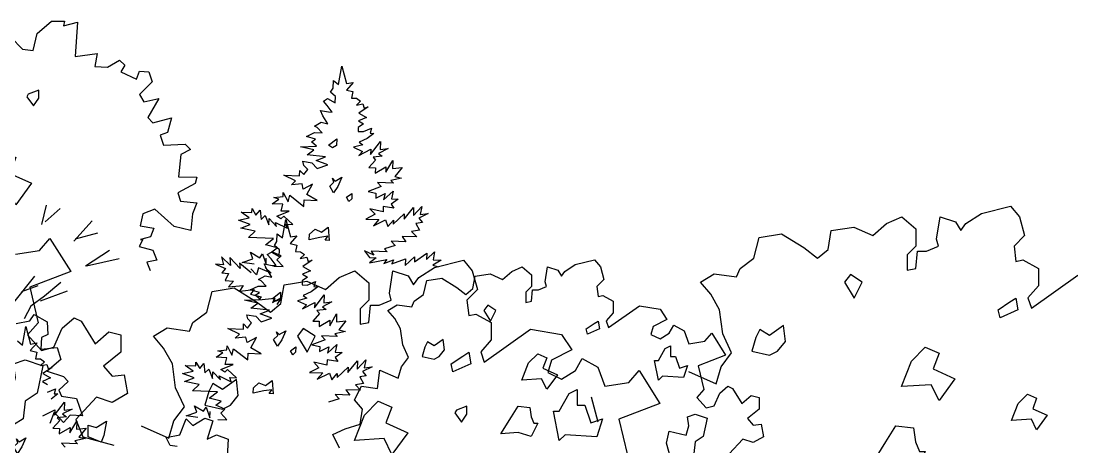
# Model space of a CAD drawing. Header units: inches. Extents: x 11.9 to 85.3, y 21.1 to 37.4.
# Drawn here: x 14.942 to 15.891, y 23.9 to 24.284 of the extents above; entities that cross this region are included whole.
import ezdxf

# ---------------------------------------------------------------- set-up
doc = ezdxf.new("R2010")
doc.units = ezdxf.units.IN
doc.header["$MEASUREMENT"] = 0
doc.layers.add('CAY', color=94, linetype='Continuous')
doc.layers.add('CAY-3', color=61, linetype='Continuous')

# ---------------------------------------------------------------- blocks, each defined once
blk = doc.blocks.new('A$C76451831')
at = {"layer": 'CAY'}
for p, q in [((2471.8, 2031.9), (2478.5, 2069.3)), ((2478.5, 2069.3), (2487.7, 2034.1)), ((2460.6, 2024.6), (2461.2, 2040.4)), ((2461.2, 2040.4), (2471.8, 2031.9)), ((2500.9, 2036.3), (2487.3, 2020.9)), ((2487.7, 2034.1), (2500.9, 2036.3)), ((2455.4, 2016.6), (2460.6, 2024.6)), ((2465.5, 2008.1), (2455.4, 2016.6)), ((2465, 1995), (2465.5, 2008.1)), ((2487.3, 2020.9), (2500.3, 2017.8)), ((2500.3, 2017.8), (2497.6, 2004.7)), ((2441.2, 1998.5), (2449.5, 2003.7)), ((2449, 1990.1), (2441.2, 1998.5)), ((2459, 1976.6), (2449, 1990.1)), ((2449.5, 2003.7), (2465, 1995)), ((2497.6, 2004.7), (2508, 2004.3)), ((2515.9, 1998.6), (2507.5, 1990.8)), ((2507.5, 1990.8), (2520.7, 1993)), ((2508, 2004.3), (2515.9, 1998.6)), ((2531.4, 1987.2), (2512.4, 1974.7)), ((2520.7, 1993), (2523.1, 1984.8)), ((2523.1, 1984.8), (2531.4, 1987.2)), ((2435.1, 1980.1), (2451.3, 1976.8)), ((2440.1, 1969.1), (2435.1, 1980.1)), ((2450.4, 1952.9), (2440.1, 1969.1)), ((2451.3, 1976.8), (2459, 1976.6)), ((2527.9, 1966), (2511.8, 1958.9)), ((2512.4, 1974.7), (2527.9, 1966)), ((2423.5, 1948.4), (2437, 1956)), ((2428.9, 1945.4), (2423.5, 1948.4)), ((2438.9, 1934.7), (2428.9, 1945.4)), ((2437, 1956), (2450.4, 1952.9)), ((2511.3, 1945.3), (2511.1, 1937.6)), ((2522, 1953.1), (2511.3, 1945.3)), ((2511.8, 1958.9), (2522, 1953.1)), ((2521.5, 1937.2), (2538.1, 1944.4)), ((2538.1, 1944.4), (2535, 1934)), ((2407, 1927.6), (2423.1, 1935.2)), ((2425.3, 1922), (2407, 1927.6)), ((2423.1, 1935.2), (2438.9, 1934.7)), ((2511.1, 1937.6), (2521.5, 1937.2)), ((2529.2, 1923.4), (2513.1, 1916.2)), ((2542.7, 1933.8), (2529.2, 1923.4)), ((2535, 1934), (2542.7, 1933.8)), ((2395.4, 1906.7), (2427.6, 1908.3)), ((2421.9, 1900.8), (2395.4, 1906.7)), ((2417, 1916.8), (2425.3, 1922)), ((2427.6, 1908.3), (2417, 1916.8)), ((2520.6, 1910.5), (2501.8, 1905.7)), ((2501.8, 1905.7), (2520.1, 1897.4)), ((2512.1, 1889.5), (2536.6, 1901.8)), ((2513.1, 1916.2), (2520.6, 1910.5)), ((2536.2, 1891.4), (2555.7, 1917.4)), ((2536.6, 1901.8), (2536.2, 1891.4)), ((2571.1, 1903.3), (2552.1, 1893.5)), ((2555.7, 1917.4), (2555.1, 1901.1)), ((2555.1, 1901.1), (2571.1, 1903.3)), ((2408.4, 1890.4), (2421.9, 1900.8)), ((2445.4, 1886.4), (2408.4, 1890.4)), ((2426.6, 1879.3), (2445.4, 1886.4)), ((2520.1, 1897.4), (2512.1, 1889.5)), ((2546.2, 1880.1), (2532.6, 1864.8)), ((2559.6, 1887.8), (2541, 1885.8)), ((2541, 1885.8), (2546.2, 1880.1)), ((2552.1, 1893.5), (2559.6, 1887.8)), ((2393.3, 1848.3), (2393.7, 1859.2)), ((2393.7, 1859.2), (2401.6, 1850.7)), ((2402.2, 1869.3), (2399.8, 1877.6)), ((2399.8, 1877.6), (2418.2, 1874.2)), ((2401.6, 1850.7), (2409.6, 1860.9)), ((2409.6, 1860.9), (2402.2, 1869.3)), ((2418.2, 1874.2), (2428.7, 1862.9)), ((2450.3, 1870.4), (2426.6, 1879.3)), ((2428.7, 1862.9), (2450.3, 1870.4)), ((2532.6, 1864.8), (2545.7, 1864.3)), ((2545.3, 1853.9), (2567, 1866.3)), ((2545.7, 1864.3), (2545.3, 1853.9)), ((2566.7, 1855.4), (2580.6, 1878.9)), ((2567, 1866.3), (2566.7, 1855.4)), ((2580.6, 1878.9), (2580.1, 1863.1)), ((2580.1, 1863.1), (2599.2, 1865.2)), ((2599.2, 1865.2), (2585, 1847.1)), ((2361.6, 1849.4), (2393.3, 1848.3)), ((2385.3, 1838.2), (2361.6, 1849.4)), ((2376.8, 1830.3), (2385.3, 1838.2)), ((2598.4, 1843.9), (2577, 1839.2)), ((2577, 1839.2), (2581.8, 1833.6)), ((2585, 1847.1), (2598.4, 1843.9)), ((2398.2, 1832.3), (2376.8, 1830.3)), ((2400.5, 1821.3), (2398.2, 1832.3)), ((2419.5, 1831.5), (2400.5, 1821.3)), ((2407.9, 1810.6), (2419.5, 1831.5)), ((2557.5, 1826.7), (2530.9, 1816.8)), ((2530.9, 1816.8), (2546.6, 1813.5)), ((2581.8, 1833.6), (2550.1, 1834.7)), ((2550.1, 1834.7), (2557.5, 1826.7)), ((2562, 1799.8), (2581.2, 1817.7)), ((2581.2, 1817.7), (2577.9, 1802)), ((2338.3, 1791.8), (2351.8, 1801.7)), ((2341.5, 1804.8), (2360.1, 1806.9)), ((2351.8, 1801.7), (2341.5, 1804.8)), ((2360.1, 1806.9), (2360.4, 1815)), ((2360.4, 1815), (2370.2, 1796.1)), ((2370.2, 1796.1), (2373.4, 1809.1)), ((2373.4, 1809.1), (2402, 1786.8)), ((2402, 1786.8), (2402.5, 1799.9)), ((2402.5, 1799.9), (2428.8, 1799)), ((2428.8, 1799), (2407.9, 1810.6)), ((2546.6, 1813.5), (2546.3, 1803.1)), ((2546.3, 1803.1), (2565.2, 1812.8)), ((2565.2, 1812.8), (2562, 1799.8)), ((2591.5, 1801.5), (2577.6, 1791.1)), ((2577.9, 1802), (2591.5, 1801.5)), ((2292, 1763.9), (2276.1, 1775.3)), ((2276.1, 1775.3), (2297.4, 1774.6)), ((2297.4, 1774.6), (2297.7, 1782.3)), ((2297.7, 1782.3), (2305.3, 1768.9)), ((2305.3, 1768.9), (2313.9, 1779)), ((2313.9, 1779), (2315.9, 1760.3)), ((2359.6, 1791), (2338.3, 1791.8)), ((2347.9, 1767.4), (2372.2, 1777)), ((2356.4, 1777.5), (2359.6, 1791)), ((2372.2, 1777), (2356.4, 1777.5)), ((2561.2, 1775.8), (2534.7, 1782.2)), ((2534.7, 1782.2), (2545.1, 1770.9)), ((2561.5, 1786.7), (2561.2, 1775.8)), ((2582.7, 1783.2), (2561.5, 1786.7)), ((2577.6, 1791.1), (2582.7, 1783.2)), ((2603.3, 1761.2), (2622.6, 1784.5)), ((2622.1, 1768.2), (2639, 1786.7)), ((2622.6, 1784.5), (2622.1, 1768.2)), ((2639, 1786.7), (2635.8, 1770.5)), ((3764, 1772.8), (3822.4, 1787)), ((3822.4, 1787), (3840.1, 1765.7)), ((2270.6, 1759.2), (2292, 1763.9)), ((2294.3, 1750.7), (2270.6, 1759.2)), ((2315.9, 1760.3), (2323.9, 1768.2)), ((2323.9, 1768.2), (2331.4, 1749.4)), ((2331.4, 1749.4), (2331.9, 1762.5)), ((2331.9, 1762.5), (2347.1, 1746.1)), ((2347.1, 1746.1), (2344.7, 1754.4)), ((2344.7, 1754.4), (2368.3, 1742.7)), ((2355.9, 1761.7), (2347.9, 1767.4)), ((2361.5, 1766.9), (2355.9, 1761.7)), ((2379.5, 1750.4), (2361.5, 1766.9)), ((2545.1, 1770.9), (2526.2, 1761.2)), ((2526.2, 1761.2), (2552.9, 1760.2)), ((2552.9, 1760.2), (2541.6, 1747.5)), ((2541.6, 1747.5), (2566, 1759.8)), ((2566, 1759.8), (2571, 1746.5)), ((2571, 1746.5), (2581.9, 1759.2)), ((2581.6, 1751.1), (2603.6, 1771.6)), ((2581.9, 1759.2), (2581.6, 1751.1)), ((2603.6, 1771.6), (2603.3, 1761.2)), ((2640.2, 1754.5), (2627, 1752.2)), ((2651.7, 1772.6), (2632.8, 1762.9)), ((2632.8, 1762.9), (2640.2, 1754.5)), ((2635.8, 1770.5), (2651.7, 1772.6)), ((3573, 1752.2), (3604.2, 1765.7)), ((3604.2, 1765.7), (3631.9, 1741.6)), ((3673.8, 1720.9), (3680.9, 1765.7)), ((3680.9, 1765.7), (3711.5, 1755.7)), ((3711.5, 1755.7), (3722.2, 1738)), ((3732.8, 1752.2), (3764, 1772.8)), ((3840.1, 1765.7), (3850.7, 1728)), ((2275, 1743.2), (2294.3, 1750.7)), ((2304.2, 1736.7), (2275, 1743.2)), ((2290.6, 1724.1), (2304.2, 1736.7)), ((2365.9, 1750.9), (2379.5, 1750.4)), ((2368.3, 1742.7), (2365.9, 1750.9)), ((2634.6, 1738.8), (2618.3, 1736.6)), ((2618.3, 1736.6), (2628.7, 1725.4)), ((2627, 1752.2), (2634.6, 1738.8)), ((3455.6, 1700.3), (3462.1, 1738)), ((3462.1, 1738), (3507.5, 1745.1)), ((3507.5, 1745.1), (3545.3, 1728)), ((3545.3, 1728), (3573, 1752.2)), ((3631.9, 1741.6), (3631.9, 1706.7)), ((3722.2, 1738), (3732.8, 1752.2)), ((1870.8, 1698), (1891.4, 1722.2)), ((1891.4, 1722.2), (1933.3, 1656.1)), ((2340.9, 1722.3), (2290.6, 1724.1)), ((2324.6, 1709.7), (2340.9, 1722.3)), ((2577.7, 1716.8), (2585.5, 1708.3)), ((2607.1, 1715.7), (2577.7, 1716.8)), ((2628.7, 1725.4), (2599.3, 1726.4)), ((2599.3, 1726.4), (2607.1, 1715.7)), ((3306.5, 1682.6), (3317.1, 1724.4)), ((3317.1, 1724.4), (3361.9, 1731.5)), ((3361.9, 1731.5), (3406.7, 1703.8)), ((3677.3, 1706.7), (3673.8, 1720.9)), ((3850.7, 1728), (3829.5, 1706.7)), ((1822.5, 1690.9), (1870.8, 1698)), ((2294.6, 1694.5), (2313.2, 1683.4)), ((2299.6, 1681.1), (2294.6, 1694.5)), ((2313.2, 1683.4), (2318.5, 1691.4)), ((2318.5, 1691.4), (2325.9, 1669.8)), ((2348.4, 1703.5), (2324.6, 1709.7)), ((2337.7, 1695.7), (2348.4, 1703.5)), ((2356, 1687.3), (2337.7, 1695.7)), ((2524, 1697.3), (2533.9, 1683.8)), ((2542.3, 1688.5), (2524, 1697.3)), ((2569.2, 1695.7), (2537.1, 1696.9)), ((2537.1, 1696.9), (2542.3, 1688.5)), ((2585.5, 1708.3), (2564, 1701.4)), ((2564, 1701.4), (2569.2, 1695.7)), ((2624.3, 1675.2), (2648.9, 1693)), ((2648.4, 1679.8), (2664.8, 1695.1)), ((2648.9, 1693), (2648.4, 1679.8)), ((2664.8, 1695.1), (2661.6, 1679.4)), ((3406.7, 1703.8), (3434.4, 1682.6)), ((3434.4, 1682.6), (3455.6, 1700.3)), ((3631.9, 1706.7), (3614.8, 1689.6)), ((3631.9, 1661.9), (3635.5, 1696.7)), ((3635.5, 1696.7), (3653.2, 1696.7)), ((3653.2, 1696.7), (3677.3, 1706.7)), ((3829.5, 1706.7), (3833, 1676.1)), ((2224.6, 1670.4), (2244.1, 1661.9)), ((2240.6, 1669.3), (2224.6, 1670.4)), ((2236.3, 1685.2), (2240.6, 1669.3)), ((2254.4, 1667.9), (2236.3, 1685.2)), ((2252.8, 1684.1), (2254.4, 1667.9)), ((2273.6, 1662), (2252.8, 1684.1)), ((2272.6, 1672.4), (2273.6, 1662)), ((2295.9, 1653.3), (2272.6, 1672.4)), ((2278, 1673.7), (2299.6, 1681.1)), ((2301.9, 1670.6), (2278, 1673.7)), ((2325.9, 1669.8), (2326.4, 1682.9)), ((2347.5, 1679.5), (2356, 1687.3)), ((2360.2, 1665.9), (2347.5, 1679.5)), ((2547.5, 1683.4), (2533.6, 1673)), ((2533.6, 1673), (2568.7, 1679.9)), ((2533.9, 1683.8), (2547.5, 1683.4)), ((2568.7, 1679.9), (2563, 1671.9)), ((2563, 1671.9), (2581.8, 1679.4)), ((2578.8, 1671.4), (2605.9, 1681.3)), ((2581.8, 1679.4), (2578.8, 1671.4)), ((2605.4, 1667.7), (2624.6, 1685.6)), ((2605.9, 1681.3), (2605.4, 1667.7)), ((2624.6, 1685.6), (2624.3, 1675.2)), ((2677.9, 1678.8), (2661.2, 1668.5)), ((2661.6, 1679.4), (2677.9, 1678.8)), ((2664.3, 1664.1), (2722.6, 1678.3)), ((2722.6, 1678.3), (2740.3, 1657)), ((3278.8, 1661.9), (3306.5, 1682.6)), ((3614.8, 1689.6), (3614.8, 1658.4)), ((3833, 1676.1), (3847.2, 1679)), ((3847.2, 1679), (3878.4, 1661.9)), ((1933.3, 1656.1), (1850.8, 1624.3)), ((2244.1, 1661.9), (2237.2, 1653)), ((2237.2, 1653), (2250.5, 1651.6)), ((2250.5, 1651.6), (2243.7, 1637.7)), ((2306.7, 1649.3), (2295.1, 1661.4)), ((2310.8, 1662.9), (2306.7, 1649.3)), ((2336, 1652.2), (2310.8, 1662.9)), ((2323.9, 1664.2), (2336, 1652.2)), ((2341.7, 1666.5), (2360.2, 1665.9)), ((2473.2, 1643.5), (2504.5, 1657)), ((2504.5, 1657), (2532.2, 1632.9)), ((2574, 1612.2), (2581.1, 1657)), ((2581.1, 1657), (2611.8, 1647)), ((2633, 1643.5), (2664.3, 1664.1)), ((2661.2, 1668.5), (2672, 1665.4)), ((2740.3, 1657), (2750.9, 1619.3)), ((3199.2, 1634.2), (3226.9, 1651.3)), ((3226.9, 1651.3), (3271.7, 1644.8)), ((3271.7, 1644.8), (3278.8, 1661.9)), ((3614.8, 1658.4), (3631.9, 1661.9)), ((3864.3, 1582.3), (3957.4, 1648.4)), ((3878.4, 1661.9), (3878.4, 1627.1)), ((2243.7, 1637.7), (2260.2, 1636.6)), ((2260.2, 1636.6), (2250.4, 1624.7)), ((2250.4, 1624.7), (2279.7, 1627.6)), ((2279.7, 1627.6), (2272.6, 1616.4)), ((2355.9, 1591.6), (2362.4, 1629.3)), ((2362.4, 1629.3), (2407.8, 1636.4)), ((2407.8, 1636.4), (2445.5, 1619.3)), ((2445.5, 1619.3), (2473.2, 1643.5)), ((2532.2, 1632.9), (2532.2, 1598.1)), ((2611.8, 1647), (2622.4, 1629.3)), ((2622.4, 1629.3), (2633, 1643.5)), ((3219.8, 1610), (3199.2, 1634.2)), ((3878.4, 1627.1), (3857.2, 1602.9)), ((1850.8, 1624.3), (1867.9, 1552.3)), ((2206.7, 1573.9), (2217.3, 1615.8)), ((2217.3, 1615.8), (2262.1, 1622.8)), ((2262.1, 1622.8), (2306.9, 1595.1)), ((2272.6, 1616.4), (2301.9, 1619.3)), ((2301.9, 1619.3), (2294.6, 1610.4)), ((2294.6, 1610.4), (2316.5, 1604.8)), ((2577.6, 1598.1), (2574, 1612.2)), ((2750.9, 1619.3), (2729.7, 1598.1)), ((3237.5, 1578.7), (3219.8, 1610)), ((2306.9, 1595.1), (2334.7, 1573.9)), ((2316.5, 1604.8), (2311.6, 1598.8)), ((2311.6, 1598.8), (2343.6, 1601.9)), ((2334.7, 1573.9), (2355.9, 1591.6)), ((2339, 1593.3), (2356.7, 1603.2)), ((2343.6, 1601.9), (2339, 1593.3)), ((2356.7, 1603.2), (2347.6, 1589.1)), ((2532.2, 1598.1), (2515.1, 1580.9)), ((2532.2, 1553.2), (2535.7, 1588)), ((2535.7, 1588), (2553.4, 1588)), ((2553.4, 1588), (2577.6, 1598.1)), ((2729.7, 1598.1), (2733.2, 1567.4)), ((3857.2, 1602.9), (3864.3, 1582.3)), ((2179, 1553.2), (2206.7, 1573.9)), ((2515.1, 1580.9), (2515.1, 1549.7)), ((2733.2, 1567.4), (2747.4, 1570.3)), ((2747.4, 1570.3), (2778.6, 1553.2)), ((3244, 1530.4), (3237.5, 1578.7)), ((1867.9, 1552.3), (1846.6, 1528.1)), ((1916.2, 1541.7), (1940.4, 1562.3)), ((1940.4, 1562.3), (1954.5, 1555.8)), ((1954.5, 1555.8), (1982.2, 1510.4)), ((2099.4, 1525.5), (2127.1, 1542.6)), ((2127.1, 1542.6), (2171.9, 1536.1)), ((2171.9, 1536.1), (2179, 1553.2)), ((2515.1, 1549.7), (2532.2, 1553.2)), ((2778.6, 1553.2), (2778.6, 1518.4)), ((1846.6, 1528.1), (1874.3, 1496.9)), ((1899.1, 1503.3), (1916.2, 1541.7)), ((1982.2, 1510.4), (2010, 1534.6)), ((2010, 1534.6), (2034.1, 1528.1)), ((2034.1, 1528.1), (2034.1, 1493.3)), ((2120, 1501.3), (2099.4, 1525.5)), ((2764.5, 1473.6), (2857.6, 1539.7)), ((2857.6, 1539.7), (2920.1, 1529)), ((2920.1, 1529), (2940.8, 1498.4)), ((3261.7, 1492), (3244, 1530.4)), ((1874.3, 1496.9), (1899.1, 1503.3)), ((2137.7, 1470.1), (2120, 1501.3)), ((2778.6, 1518.4), (2757.4, 1494.2)), ((2034.1, 1493.3), (1999.3, 1465.6)), ((2757.4, 1494.2), (2764.5, 1473.6)), ((2940.8, 1498.4), (2899.5, 1477.1)), ((2947.9, 1456.5), (2961.4, 1480.7)), ((2961.4, 1480.7), (2992.7, 1463.6)), ((3240.4, 1464.3), (3261.7, 1492)), ((1999.3, 1465.6), (2016.4, 1445)), ((2144.2, 1421.7), (2137.7, 1470.1)), ((2899.5, 1477.1), (2892.4, 1452.9)), ((2992.7, 1463.6), (3006.8, 1425.2)), ((3230.4, 1429.5), (3240.4, 1464.3)), ((2016.4, 1445), (2040.6, 1447.9)), ((2040.6, 1447.9), (2047.7, 1410.1)), ((2892.4, 1452.9), (2920.1, 1439.4)), ((2920.1, 1439.4), (2947.9, 1456.5)), ((3055.2, 1432.3), (3075.8, 1456.5)), ((3075.8, 1456.5), (3117.7, 1390.4)), ((3175, 1454.3), (3230.4, 1429.5)), ((2161.9, 1383.3), (2144.2, 1421.7)), ((3006.8, 1425.2), (3055.2, 1432.3)), ((1985.2, 1403.1), (1943.9, 1358.2)), ((2016.4, 1392.5), (1985.2, 1403.1)), ((2047.7, 1410.1), (2016.4, 1392.5)), ((2140.7, 1355.6), (2161.9, 1383.3)), ((3117.7, 1390.4), (3035.1, 1358.6)), ((1943.9, 1358.2), (1957.5, 1323.4)), ((2130.6, 1320.8), (2140.7, 1355.6)), ((3035.1, 1358.6), (3052.2, 1286.6)), ((2075.2, 1345.6), (2130.6, 1320.8)), ((1957.5, 1323.4), (2020, 1306.3)), ((5943, 1269.4), (5949.7, 1306.8)), ((5949.7, 1306.8), (5958.9, 1271.5)), ((5931.9, 1262.1), (5932.4, 1277.9)), ((5932.4, 1277.9), (5943, 1269.4)), ((5972.1, 1273.8), (5958.5, 1258.4)), ((5958.9, 1271.5), (5972.1, 1273.8)), ((5926.6, 1254.1), (5931.9, 1262.1)), ((5936.7, 1245.6), (5926.6, 1254.1)), ((5958.5, 1258.4), (5971.5, 1255.2)), ((5971.5, 1255.2), (5968.8, 1242.2)), ((5912.4, 1236), (5920.7, 1241.1)), ((5920.2, 1227.6), (5912.4, 1236)), ((5930.2, 1214.1), (5920.2, 1227.6)), ((5920.7, 1241.1), (5936.3, 1232.4)), ((5936.3, 1232.4), (5936.7, 1245.6)), ((5968.8, 1242.2), (5979.2, 1241.8)), ((5987.1, 1236.1), (5978.7, 1228.2)), ((5978.7, 1228.2), (5991.9, 1230.5)), ((5979.2, 1241.8), (5987.1, 1236.1)), ((5991.9, 1230.5), (5994.4, 1222.3)), ((5906.3, 1217.6), (5922.5, 1214.3)), ((5911.3, 1206.6), (5906.3, 1217.6)), ((5921.6, 1190.3), (5911.3, 1206.6)), ((5922.5, 1214.3), (5930.2, 1214.1)), ((6002.6, 1224.7), (5983.6, 1212.2)), ((5983.6, 1212.2), (5999.1, 1203.5)), ((5994.4, 1222.3), (6002.6, 1224.7)), ((5894.8, 1185.8), (5908.2, 1193.5)), ((5900.1, 1182.9), (5894.8, 1185.8)), ((5908.2, 1193.5), (5921.6, 1190.3)), ((5993.3, 1190.6), (5982.6, 1182.8)), ((5999.1, 1203.5), (5983, 1196.4)), ((5983, 1196.4), (5993.3, 1190.6)), ((5878.2, 1165.1), (5894.3, 1172.7)), ((5896.6, 1159.5), (5878.2, 1165.1)), ((5894.3, 1172.7), (5910.1, 1172.2)), ((5910.1, 1172.2), (5900.1, 1182.9)), ((5982.6, 1182.8), (5982.3, 1175.1)), ((5982.3, 1175.1), (5992.7, 1174.7)), ((5992.7, 1174.7), (6009.3, 1181.8)), ((6013.9, 1171.3), (6000.4, 1160.8)), ((6009.3, 1181.8), (6006.2, 1171.5)), ((6006.2, 1171.5), (6013.9, 1171.3)), ((5866.6, 1144.2), (5898.8, 1145.8)), ((5893.1, 1138.3), (5866.6, 1144.2)), ((5888.2, 1154.3), (5896.6, 1159.5)), ((5898.8, 1145.8), (5888.2, 1154.3)), ((5991.8, 1148), (5973, 1143.2)), ((5973, 1143.2), (5991.3, 1134.9)), ((6000.4, 1160.8), (5984.3, 1153.7)), ((5984.3, 1153.7), (5991.8, 1148)), ((6007.4, 1128.9), (6026.9, 1154.9)), ((6042.3, 1140.8), (6023.3, 1131)), ((6026.9, 1154.9), (6026.3, 1138.6)), ((6026.3, 1138.6), (6042.3, 1140.8)), ((5879.6, 1127.9), (5893.1, 1138.3)), ((5916.6, 1123.9), (5879.6, 1127.9)), ((5897.8, 1116.8), (5916.6, 1123.9)), ((5983.3, 1127), (6007.8, 1139.3)), ((5991.3, 1134.9), (5983.3, 1127)), ((6007.8, 1139.3), (6007.4, 1128.9)), ((6030.9, 1125.3), (6012.2, 1123.3)), ((6012.2, 1123.3), (6017.4, 1117.6)), ((6023.3, 1131), (6030.9, 1125.3)), ((5407.8, 1097.4), (5435.2, 1102.7)), ((5435.2, 1102.7), (5443.6, 1115.3)), ((5443.6, 1115.3), (5470, 1100.6)), ((5470, 1100.6), (5471.1, 1075.2)), ((5871, 1115), (5889.4, 1111.7)), ((5873.4, 1106.8), (5871, 1115)), ((5880.8, 1098.4), (5873.4, 1106.8)), ((5889.4, 1111.7), (5899.9, 1100.4)), ((5921.5, 1107.8), (5897.8, 1116.8)), ((5899.9, 1100.4), (5921.5, 1107.8)), ((6017.4, 1117.6), (6003.8, 1102.2)), ((6003.8, 1102.2), (6016.9, 1101.8)), ((6016.5, 1091.4), (6038.3, 1103.8)), ((6016.9, 1101.8), (6016.5, 1091.4)), ((6037.9, 1092.9), (6051.8, 1116.4)), ((6038.3, 1103.8), (6037.9, 1092.9)), ((6051.8, 1116.4), (6051.3, 1100.6)), ((6051.3, 1100.6), (6070.4, 1102.6)), ((6070.4, 1102.6), (6056.2, 1084.5)), ((5420.6, 1053.6), (5427.3, 1091)), ((5427.3, 1091), (5436.5, 1055.8)), ((5856.5, 1075.7), (5832.8, 1086.9)), ((5832.8, 1086.9), (5864.5, 1085.8)), ((5864.5, 1085.8), (5864.9, 1096.7)), ((5864.9, 1096.7), (5872.8, 1088.2)), ((5872.8, 1088.2), (5880.8, 1098.4)), ((6069.6, 1081.4), (6048.2, 1076.7)), ((6056.2, 1084.5), (6069.6, 1081.4)), ((5410, 1062.2), (5420.6, 1053.6)), ((5449.8, 1058.1), (5436.1, 1042.7)), ((5436.5, 1055.8), (5449.8, 1058.1)), ((5458.4, 1068.9), (5457.3, 1045.7)), ((5471.1, 1075.2), (5458.4, 1068.9)), ((5848, 1067.8), (5856.5, 1075.7)), ((5869.4, 1069.8), (5848, 1067.8)), ((5871.7, 1058.8), (5869.4, 1069.8)), ((5890.7, 1069), (5871.7, 1058.8)), ((5879.1, 1048.1), (5890.7, 1069)), ((6028.7, 1064.2), (6002.1, 1054.3)), ((6053, 1071.1), (6021.3, 1072.2)), ((6021.3, 1072.2), (6028.7, 1064.2)), ((6048.2, 1076.7), (6053, 1071.1)), ((5436.1, 1042.7), (5449.1, 1039.5)), ((5449.1, 1039.5), (5446.4, 1026.4)), ((5457.3, 1045.7), (5490, 1048.9)), ((5490, 1048.9), (5497.4, 1024.6)), ((5809.5, 1029.2), (5823, 1039.2)), ((5812.7, 1042.3), (5831.4, 1044.3)), ((5823, 1039.2), (5812.7, 1042.3)), ((5831.4, 1044.3), (5831.6, 1052.5)), ((5831.6, 1052.5), (5841.4, 1033.6)), ((5841.4, 1033.6), (5844.6, 1046.6)), ((5844.6, 1046.6), (5873.3, 1024.3)), ((5873.3, 1024.3), (5873.7, 1037.4)), ((5873.7, 1037.4), (5900, 1036.5)), ((5900, 1036.5), (5879.1, 1048.1)), ((6002.1, 1054.3), (6017.8, 1051)), ((6017.8, 1051), (6017.5, 1040.6)), ((6017.5, 1040.6), (6036.4, 1050.3)), ((6033.2, 1037.3), (6052.4, 1055.2)), ((6036.4, 1050.3), (6033.2, 1037.3)), ((6062.7, 1039), (6048.8, 1028.6)), ((6052.4, 1055.2), (6049.1, 1039.5)), ((6049.1, 1039.5), (6062.7, 1039)), ((5446.4, 1026.4), (5456.8, 1026.1)), ((5464.8, 1020.4), (5456.3, 1012.5)), ((5456.3, 1012.5), (5469.5, 1014.7)), ((5456.8, 1026.1), (5464.8, 1020.4)), ((5469.5, 1014.7), (5472, 1006.5)), ((5497.4, 1024.6), (5470, 1001.4)), ((5768.6, 1012.1), (5768.9, 1019.8)), ((5768.9, 1019.8), (5776.6, 1006.4)), ((5776.6, 1006.4), (5785.1, 1016.5)), ((5785.1, 1016.5), (5787.1, 997.8)), ((5830.8, 1028.5), (5809.5, 1029.2)), ((5819.1, 1004.9), (5843.5, 1014.5)), ((5827.6, 1015), (5830.8, 1028.5)), ((5843.5, 1014.5), (5827.6, 1015)), ((6005.9, 1019.7), (6016.3, 1008.4)), ((6032.4, 1013.3), (6005.9, 1019.7)), ((6032.8, 1024.2), (6032.4, 1013.3)), ((6053.9, 1020.7), (6032.8, 1024.2)), ((6048.8, 1028.6), (6053.9, 1020.7)), ((6074.5, 998.7), (6093.9, 1022)), ((6093.3, 1005.7), (6110.2, 1024.2)), ((6093.9, 1022), (6093.3, 1005.7)), ((6110.2, 1024.2), (6107, 1008)), ((5480.2, 1008.9), (5461.2, 996.5)), ((5461.2, 996.5), (5476.8, 987.8)), ((5470, 1001.4), (5502.7, 990.9)), ((5472, 1006.5), (5480.2, 1008.9)), ((5741.8, 996.7), (5763.2, 1001.4)), ((5765.5, 988.2), (5741.8, 996.7)), ((5747.3, 1012.8), (5768.6, 1012.1)), ((5763.2, 1001.4), (5747.3, 1012.8)), ((5787.1, 997.8), (5795.1, 1005.7)), ((5795.1, 1005.7), (5802.6, 986.9)), ((5802.6, 986.9), (5803.1, 1000)), ((5803.1, 1000), (5818.4, 983.6)), ((5827.1, 999.2), (5819.1, 1004.9)), ((5832.7, 1004.4), (5827.1, 999.2)), ((5850.7, 987.9), (5832.7, 1004.4)), ((6016.3, 1008.4), (5997.4, 998.7)), ((5997.4, 998.7), (6024.1, 997.7)), ((6024.1, 997.7), (6012.8, 985)), ((6012.8, 985), (6037.3, 997.3)), ((6037.3, 997.3), (6042.2, 983.9)), ((6042.2, 983.9), (6053.1, 996.7)), ((6052.8, 988.6), (6074.8, 1009.1)), ((6053.1, 996.7), (6052.8, 988.6)), ((6074.8, 1009.1), (6074.5, 998.7)), ((6122.9, 1010.1), (6104, 1000.4)), ((6104, 1000.4), (6111.4, 992)), ((6107, 1008), (6122.9, 1010.1)), ((5476.8, 987.8), (5460.6, 980.6)), ((5460.6, 980.6), (5470.9, 974.8)), ((5512.2, 980.3), (5493.2, 963.4)), ((5502.7, 990.9), (5512.2, 980.3)), ((5746.2, 980.7), (5765.5, 988.2)), ((5775.4, 974.2), (5746.2, 980.7)), ((5761.9, 961.5), (5775.4, 974.2)), ((5818.4, 983.6), (5815.9, 991.8)), ((5815.9, 991.8), (5839.5, 980.1)), ((5839.5, 980.1), (5837.1, 988.4)), ((5837.1, 988.4), (5850.7, 987.9)), ((6105.9, 976.3), (6089.5, 974.1)), ((6089.5, 974.1), (6099.9, 962.9)), ((6111.4, 992), (6098.2, 989.7)), ((6098.2, 989.7), (6105.9, 976.3)), ((5470.3, 959), (5486.9, 966.1)), ((5491.5, 955.5), (5478, 945.1)), ((5486.9, 966.1), (5483.8, 955.8)), ((5483.8, 955.8), (5491.5, 955.5)), ((5493.2, 963.4), (5498.5, 950.8)), ((5498.5, 950.8), (5529.1, 946.6)), ((5812.1, 959.8), (5761.9, 961.5)), ((5795.8, 947.2), (5812.1, 959.8)), ((6078.3, 953.2), (6048.9, 954.2)), ((6048.9, 954.2), (6056.8, 945.8)), ((6070.5, 963.9), (6078.3, 953.2)), ((6099.9, 962.9), (6070.5, 963.9)), ((5485, 913.1), (5504.5, 939.2)), ((5504.5, 939.2), (5503.9, 922.9)), ((5529.1, 946.6), (5540.7, 911.8)), ((5770.8, 918.6), (5765.8, 931.9)), ((5765.8, 931.9), (5784.4, 920.9)), ((5819.6, 940.9), (5795.8, 947.2)), ((5808.9, 933.2), (5819.6, 940.9)), ((5827.2, 924.8), (5808.9, 933.2)), ((6056.8, 945.8), (6035.2, 938.9)), ((5460.9, 911.2), (5485.4, 923.5)), ((5483.7, 919.1), (5475.3, 895.9)), ((5502.7, 898.1), (5483.7, 919.1)), ((5485.4, 923.5), (5485, 913.1)), ((5508.5, 909.6), (5489.8, 907.5)), ((5519.9, 925), (5501, 915.3)), ((5501, 915.3), (5508.5, 909.6)), ((5516.4, 912.8), (5502.7, 898.1)), ((5503.9, 922.9), (5519.9, 925)), ((5540.7, 911.8), (5516.4, 912.8)), ((5749.2, 911.2), (5770.8, 918.6)), ((5773.1, 908.1), (5749.2, 911.2)), ((5784.4, 920.9), (5789.7, 928.8)), ((5789.7, 928.8), (5797.1, 907.3)), ((5797.1, 907.3), (5797.6, 920.4)), ((5818.7, 916.9), (5827.2, 924.8)), ((5831.4, 903.4), (5818.7, 916.9)), ((5495.1, 901.9), (5481.4, 886.5)), ((5489.8, 907.5), (5495.1, 901.9)), ((5494.1, 875.6), (5515.9, 888)), ((5515.5, 877.1), (5529.5, 900.7)), ((5515.9, 888), (5515.5, 877.1)), ((5529.5, 900.7), (5528.9, 884.8)), ((5812.9, 904), (5831.4, 903.4)), ((5481.4, 886.5), (5494.5, 886)), ((5494.5, 886), (5494.1, 875.6)), ((5528.9, 884.8), (5548, 886.9)), ((5548, 886.9), (5533.8, 868.8)), ((5533.8, 868.8), (5547.3, 865.6)), ((5498.9, 856.4), (5506.3, 848.5)), ((5530.6, 855.3), (5498.9, 856.4)), ((5547.3, 865.6), (5525.8, 860.9)), ((5525.8, 860.9), (5530.6, 855.3))]:
    blk.add_line(p, q, dxfattribs=at)
for points in [[(2451.7, 1910.2), (2468, 1922.8), (2467.5, 1909.6), (2459.2, 1904.5)], [(2453.8, 1827.6), (2462.2, 1835.5), (2459.8, 1843.3), (2465, 1837.6), (2478.4, 1845.3), (2470.1, 1827), (2461.5, 1814.2)], [(2452.7, 1718.4), (2445, 1718.7), (2450.2, 1726.6), (2434.3, 1724.5), (2412.8, 1719.8), (2413.2, 1730.7), (2424.4, 1740.7), (2437.4, 1734.8), (2450.9, 1745.2)], [(3524.3, 1634.1), (3500.5, 1649.9), (3488.6, 1634.1), (3508.4, 1602.4)], [(3821.2, 1594.5), (3833.1, 1602.4), (3837, 1578.6), (3801.4, 1562.8), (3797.4, 1578.6)], [(5431.9, 1558.7), (5429.3, 1553.4), (5442.5, 1535), (5453, 1550.8), (5453, 1566.7)], [(3369.9, 1515.3), (3365.9, 1547), (3338.2, 1527.2), (3318.4, 1539), (3310.5, 1523.2), (3302.6, 1495.5), (3338.2, 1487.6), (3354, 1495.5)], [(2424.5, 1525.4), (2400.8, 1541.2), (2388.9, 1525.4), (2408.7, 1493.7)], [(3623.3, 1475.7), (3651, 1503.4), (3678.7, 1491.5), (3666.8, 1459.8), (3710.3, 1440), (3678.7, 1396.5), (3662.8, 1428.1), (3603.5, 1424.2)], [(2721.4, 1485.8), (2733.3, 1493.7), (2737.3, 1469.9), (2701.6, 1454.1), (2697.7, 1469.9)], [(1754.8, 1391.1), (1762.7, 1426.7), (1814.2, 1414.8), (1822.1, 1442.6), (1818.1, 1470.3), (1841.9, 1478.2), (1877.5, 1466.3), (1865.7, 1410.9), (1841.9, 1395), (1837.9, 1359.4), (1818.1, 1347.5), (1766.7, 1347.5)], [(2270.1, 1406.6), (2266.2, 1438.3), (2238.4, 1418.5), (2218.7, 1430.3), (2210.7, 1414.5), (2202.8, 1386.8), (2238.4, 1378.9), (2254.3, 1386.8)], [(5351.5, 1415.3), (5379.2, 1443), (5406.9, 1431.1), (5395, 1399.4), (5438.6, 1379.6), (5406.9, 1336.1), (5391, 1367.8), (5331.7, 1363.8)], [(2935.2, 1410.5), (2951, 1418.5), (2951, 1386.8), (2966.9, 1386.8), (2978.8, 1351.1), (3002.5, 1359.1), (2990.6, 1323.4), (2927.3, 1327.4), (2915.4, 1315.5), (2903.5, 1374.9), (2915.4, 1374.9)], [(2523.5, 1367), (2551.2, 1394.7), (2578.9, 1382.8), (2567, 1351.1), (2610.6, 1331.3), (2578.9, 1287.8), (2563.1, 1319.5), (2503.7, 1315.5)], [(3837.8, 1390.3), (3856.3, 1408.8), (3874.8, 1400.9), (3866.9, 1379.8), (3895.9, 1366.6), (3874.8, 1337.5), (3864.2, 1358.6), (3824.6, 1356)], [(3571.8, 1313.3), (3591.6, 1345), (3627.2, 1341), (3631.2, 1313.3), (3639.1, 1293.5), (3651, 1293.5), (3631.2, 1253.9), (3591.6, 1265.8), (3540.1, 1261.8)], [(5922.9, 1147.7), (5939.2, 1160.3), (5938.7, 1147.1), (5930.4, 1142)], [(5925, 1065.1), (5933.4, 1073), (5931, 1080.8), (5936.2, 1075.1), (5949.6, 1082.8), (5941.3, 1064.5), (5932.7, 1051.7)], [(5923.9, 955.9), (5916.2, 956.2), (5921.4, 964.1), (5905.5, 962), (5884.1, 957.3), (5884.4, 968.1), (5895.7, 978.2), (5908.6, 972.3), (5922.1, 982.7)], [(5552.4, 869.2), (5552.4, 892.9), (5568.2, 887.7), (5589.3, 900.9), (5584, 871.8), (5578.8, 858.6)], [(5402.6, 849.4), (5411, 857.2), (5408.6, 865), (5413.8, 859.4), (5427.2, 867.1), (5418.9, 848.8), (5410.3, 835.9)]]:
    blk.add_lwpolyline(points, close=True, dxfattribs=at)
for points in [[(2492.6, 1796.8), (2487.9, 1805.1), (2498.6, 1812.9), (2498.2, 1802), (2492.6, 1796.8)], [(5397.2, 1673.2), (5420.4, 1649), (5441.5, 1646.9), (5450, 1680.6), (5478.4, 1705.9), (5504.8, 1705.9), (5502.7, 1696.5), (5531.2, 1703.8), (5525.9, 1634.2), (5570.2, 1640.6), (5566, 1614.2), (5591.3, 1613.1), (5615.5, 1626.8), (5626.1, 1617.3), (5617.7, 1603.6), (5649.3, 1588.9), (5655.6, 1604.7), (5674.6, 1603.6), (5680.9, 1583.6), (5655.6, 1558.3), (5664.1, 1543.5), (5694.7, 1549.8), (5672.5, 1511.9), (5682, 1501.3), (5720, 1510.8), (5711.5, 1481.3), (5696.8, 1476), (5704.1, 1456), (5747.4, 1458.1), (5757.9, 1447.5), (5738.9, 1437), (5733.7, 1392.7), (5770.6, 1391.6), (5767.4, 1379), (5732.6, 1360), (5737.9, 1343.1), (5770.6, 1340), (5762.2, 1317.8), (5759, 1284.1), (5725.2, 1292.5), (5686.2, 1327.3), (5662, 1317.8), (5656.7, 1293.6), (5684.1, 1289.3), (5677.8, 1271.4), (5657.7, 1266.1), (5662, 1266.1), (5654.6, 1252.4), (5682, 1245), (5690.4, 1225), (5670.4, 1220.8), (5676.7, 1203.9)], [(5467.9, 1335.7), (5458.4, 1296.7)], [(5496.4, 1328.4), (5465.8, 1302)], [(5560.7, 1304.1), (5523.8, 1263)], [(5571.3, 1278.8), (5525.9, 1267.2)], [(5595.5, 1244), (5547, 1212.3)], [(5614.5, 1227.1), (5549.1, 1212.3)], [(5444.7, 1192.3), (5399.3, 1136.4)], [(5451, 1173.3), (5418.3, 1160.7)], [(5497.4, 1179.7), (5464.7, 1152.2), (5437.3, 1132.2), (5423.6, 1106.9)], [(5456.3, 1142.7), (5511.1, 1162.8)], [(5963.8, 1034.3), (5959.1, 1042.6), (5969.8, 1050.4), (5969.4, 1039.5), (5963.8, 1034.3)]]:
    blk.add_lwpolyline(points, dxfattribs=at)
at = {"layer": 'CAY-3'}
blk.add_line((6577.4, 899), (6564.2, 949.2), dxfattribs=at)
for points in [[(6057.7, 846.3), (6043.9, 874.2), (6069.1, 885.6), (6099.4, 894.6), (6104.1, 924.9), (6087.6, 943.4), (6101.7, 970.9), (6134, 966.6), (6138.7, 1003.6), (6175.6, 987), (6182.3, 1010.2), (6196.5, 1028.7), (6184.7, 1054.3), (6180.3, 1086.5), (6168.5, 1107.4), (6154.8, 1123.5), (6173.3, 1134.9), (6203.1, 1130.6), (6207.9, 1142), (6226.3, 1155.7), (6233.4, 1183.7), (6263.3, 1188.4), (6293.2, 1169.9), (6311.6, 1155.7), (6325.8, 1167.5), (6330.1, 1192.7), (6360.4, 1197.4), (6385.5, 1186), (6404, 1202.1), (6424.8, 1211.2), (6443.3, 1195.1), (6443.3, 1171.9), (6431.9, 1160.5), (6431.9, 1139.6), (6443.3, 1142), (6445.7, 1165.2), (6457.5, 1165.2), (6473.6, 1171.9), (6471.2, 1181.3), (6475.9, 1211.2), (6496.4, 1204.5), (6503.5, 1192.7), (6510.5, 1202.1), (6531.4, 1215.9), (6570.3, 1225.3), (6582.1, 1211.2), (6589.1, 1186), (6575, 1171.9), (6577.4, 1151.4), (6586.8, 1153.4), (6607.6, 1142), (6607.6, 1118.8), (6593.5, 1102.7), (6598.2, 1088.9), (6660.3, 1132.9), (6702, 1125.9), (6715.7, 1105.4), (6688.2, 1091.2), (6683.5, 1075.1), (6702, 1066.1), (6720.4, 1077.5), (6729.5, 1093.6), (6750.3, 1082.2), (6759.7, 1056.6), (6792, 1061.4), (6805.7, 1077.5), (6833.6, 1033.4), (6778.6, 1012.2), (6790, 964.2), (6775.9, 948.1), (6794.3, 927.3), (6810.8, 931.6), (6822.2, 957.2), (6838.4, 970.9), (6847.8, 966.6), (6866.3, 936.3), (6884.7, 952.4), (6900.9, 948.1), (6900.9, 924.9), (6877.7, 906.4), (6889.1, 892.7), (6905.2, 894.6), (6909.9, 869.5), (6889.1, 857.7), (6868.2, 864.7), (6840.7, 834.9)], [(5731.2, 849.8), (5717.5, 851.9), (5709, 867.8), (5736.5, 873), (5749.1, 905.7), (5762.8, 892), (5787.1, 906.8), (5802.9, 901.5), (5791.3, 864.6), (5810.3, 873), (5833.5, 864.6), (5831.4, 817.1)]]:
    blk.add_lwpolyline(points, dxfattribs=at)
for points in [[(6371.5, 1123.4), (6355.7, 1134), (6347.8, 1123.4), (6361, 1102.3)], [(6569.5, 1097), (6577.4, 1102.3), (6580, 1086.5), (6556.3, 1075.9), (6553.6, 1086.5)], [(6268.6, 1044.2), (6266, 1065.3), (6247.5, 1052.1), (6234.3, 1060.1), (6229, 1049.5), (6223.7, 1031), (6247.5, 1025.7), (6258, 1031)], [(6437.5, 1017.8), (6456, 1036.3), (6474.5, 1028.4), (6466.5, 1007.2), (6495.6, 994), (6474.5, 965), (6463.9, 986.1), (6424.3, 983.5)], [(6712, 1046.9), (6722.6, 1052.1), (6722.6, 1031), (6733.1, 1031), (6741, 1007.2), (6756.9, 1012.5), (6748.9, 988.8), (6706.7, 991.4), (6698.8, 983.5), (6690.9, 1023.1), (6698.8, 1023.1)], [(6292.4, 922.8), (6289.7, 917.5), (6302.9, 899), (6313.5, 914.8), (6313.5, 930.7)], [(6403.2, 909.6), (6416.4, 930.7), (6440.2, 928), (6442.8, 909.6), (6448.1, 896.4), (6456, 896.4), (6442.8, 870), (6416.4, 877.9), (6382.1, 875.2)], [(6714.6, 856.8), (6719.9, 880.5), (6754.2, 872.6), (6759.5, 891.1), (6756.9, 909.6), (6772.7, 914.8), (6796.5, 906.9), (6788.5, 870), (6772.7, 859.4), (6770.1, 835.6), (6756.9, 827.7), (6722.6, 827.7)]]:
    blk.add_lwpolyline(points, close=True, dxfattribs=at)

msp = doc.modelspace()

# ---------------------------------------------------------------- block references
at = {"layer": 'CAY', "xscale": 0.0004489089019145984, "yscale": 0.0004489089019145984, "zscale": 0.0004489089019145984}
for p in [(12.51033, 23.51849), (14.11921, 23.31472)]:
    msp.add_blockref('A$C76451831', p, dxfattribs=at)

doc.saveas('drawing.dxf')
